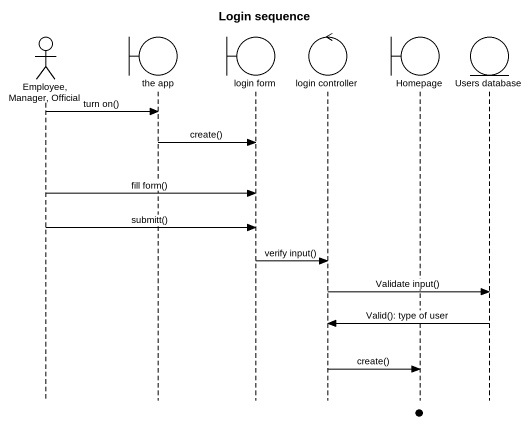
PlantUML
@startuml
title Login sequence
hide footbox
actor "Employee, Manager, Official" as Employee_Manager_Official
boundary "the app" as the_app
boundary "login form" as login_form
control "login controller" as login_controller
boundary Homepage
entity "Users database" as Users_database

Employee_Manager_Official -> the_app : turn on()
the_app -> login_form : create()
Employee_Manager_Official -> login_form : fill form()
Employee_Manager_Official -> login_form : submitt()
login_form -> login_controller : verify input()
login_controller -> Users_database : Validate input()
Users_database -> login_controller : Valid(): type of user
login_controller -> Homepage : create()
@enduml
